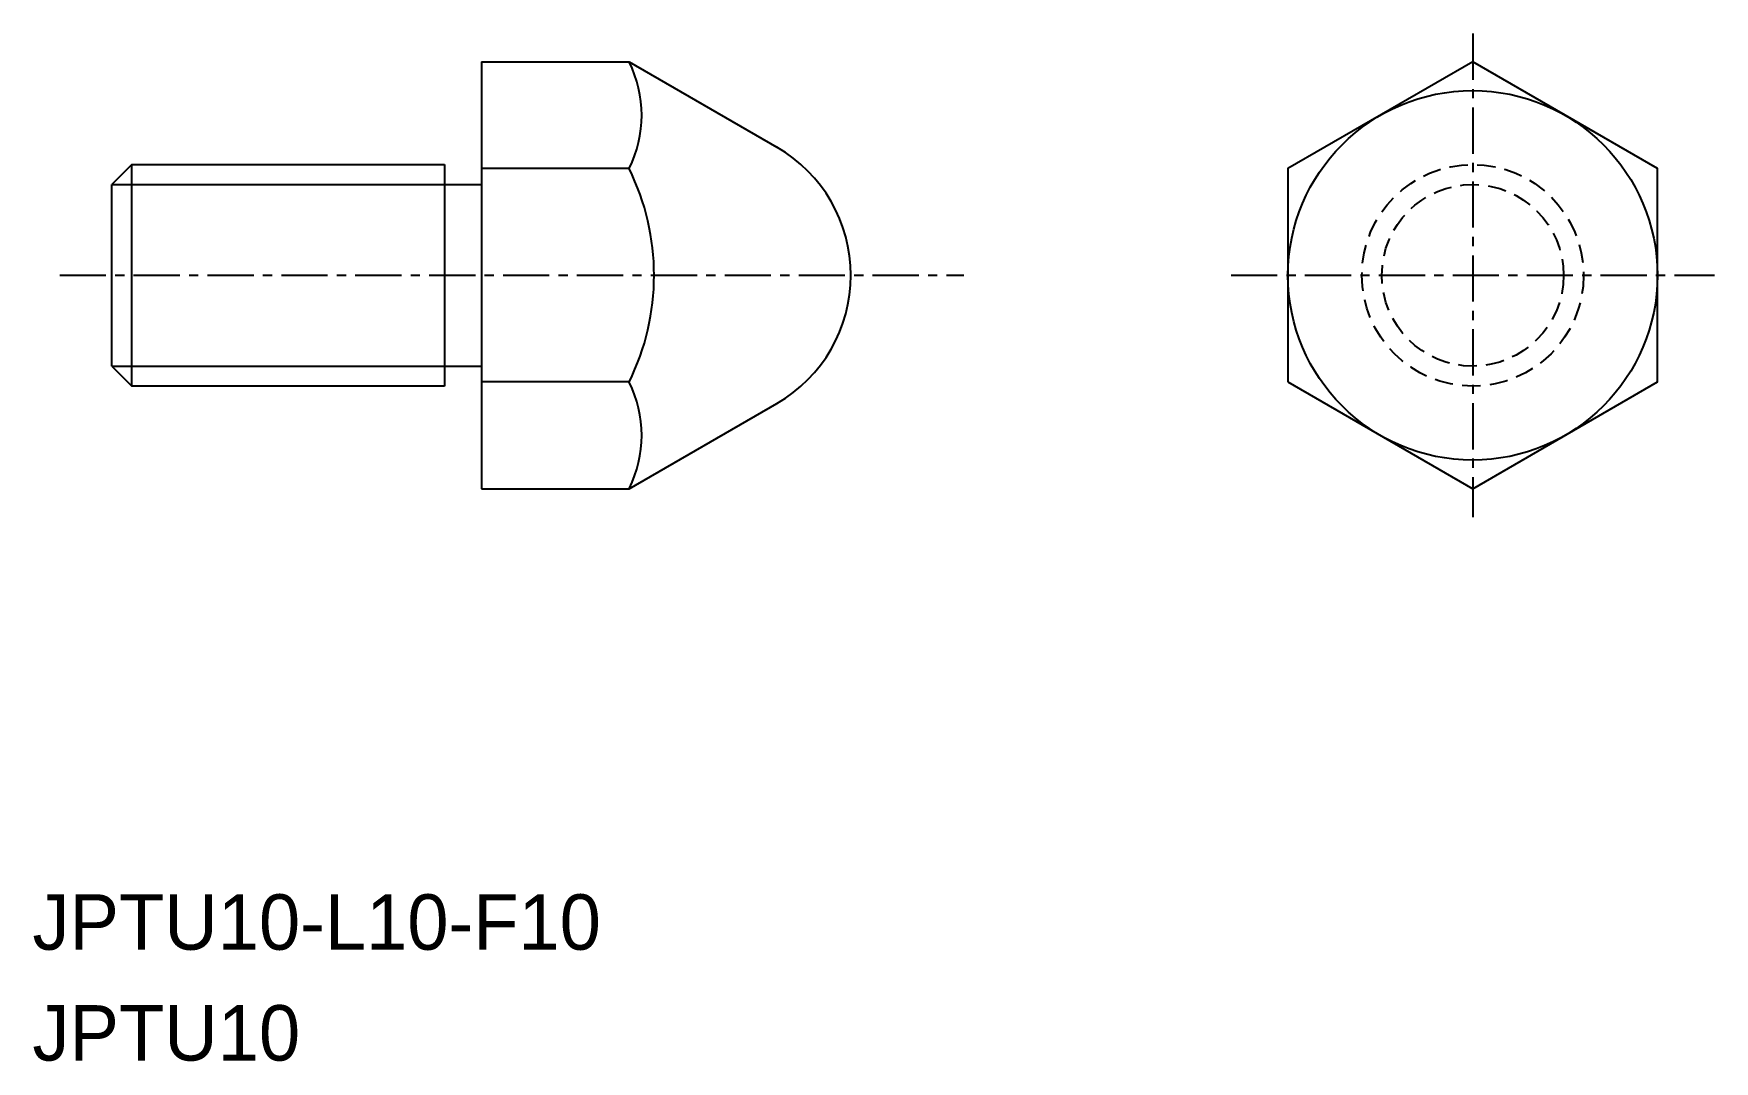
# Model space of a CAD drawing. Extents: x -1774.5 to -1729.1, y -535 to -507.2.
import ezdxf

# ---------------------------------------------------------------- set-up
doc = ezdxf.new("R2010")
doc.units = 0
doc.linetypes.add('CENTER', pattern=[2, 1.25, -0.25, 0.25, -0.25])
doc.linetypes.add('DASHED', pattern=[0.75, 0.5, -0.25])
doc.layers.get('0').update_dxf_attribs({"linetype": 'CONTINUOUS'})
doc.layers.add('CENTER', color=1, linetype='CENTER')

msp = doc.modelspace()

# ---------------------------------------------------------------- linework, layer by layer
at = {"color": 7, "linetype": 'CONTINUOUS'}
for p, q in [((-1762.43, -507.924), (-1758.43, -507.924)), ((-1762.43, -507.924), (-1762.43, -519.471)), ((-1771.889, -510.698), (-1772.43, -511.239)), ((-1771.889, -510.698), (-1763.43, -510.698)), ((-1771.889, -516.698), (-1771.889, -510.698)), ((-1763.43, -510.698), (-1763.43, -516.698)), ((-1772.43, -516.156), (-1772.43, -511.239)), ((-1772.43, -516.156), (-1771.889, -516.698)), ((-1763.43, -516.698), (-1771.889, -516.698)), ((-1762.43, -519.471), (-1758.43, -519.471))]:
    msp.add_line(p, q, dxfattribs=at)
for p, q in [((-1758.43, -507.924), (-1754.43, -510.233)), ((-1758.43, -510.811), (-1762.43, -510.811)), ((-1763.43, -511.239), (-1762.43, -511.239)), ((-1763.43, -516.156), (-1762.43, -516.156)), ((-1758.43, -516.584), (-1762.43, -516.584)), ((-1758.43, -519.471), (-1754.43, -517.162))]:
    msp.add_line(p, q)
at = {"color": 3, "linetype": 'CONTINUOUS'}
for p, q in [((-1772.43, -511.239), (-1763.43, -511.239)), ((-1772.43, -516.156), (-1763.43, -516.156))]:
    msp.add_line(p, q, dxfattribs=at)
msp.add_lwpolyline([(-1740.601, -516.584), (-1735.601, -519.471), (-1730.601, -516.584), (-1730.601, -510.811), (-1735.601, -507.924), (-1740.601, -510.811)], close=True)
at = {"linetype": 'CONTINUOUS'}
msp.add_circle((-1735.601, -513.698), 5, dxfattribs=at)
at = {"color": 3, "linetype": 'DASHED'}
for radius in [3, 2.458]:
    msp.add_circle((-1735.601, -513.698), radius, dxfattribs=at)
for centre, radius, start, end in [((-1761.32, -509.367), 3.23, 333.4558, 26.5442), ((-1756.43, -513.698), 4, 300, 60), ((-1764.27, -513.698), 6.514, 333.6954, 26.3046), ((-1761.32, -518.028), 3.23, 333.4558, 26.5442)]:
    msp.add_arc(centre, radius, start, end)
at = {"layer": 'CENTER', "color": 1, "linetype": 'CENTER'}
for p, q in [((-1735.601, -507.158), (-1735.601, -520.238)), ((-1773.842, -513.698), (-1749.373, -513.698)), ((-1742.141, -513.698), (-1729.061, -513.698))]:
    msp.add_line(p, q, dxfattribs=at)

# ---------------------------------------------------------------- texts
for s, p in [('JPTU10-L10-F10', (-1774.579, -531.947)), ('JPTU10', (-1774.579, -534.947))]:
    msp.add_text(s, height=1.5).set_placement(p)

doc.saveas('drawing.dxf')
